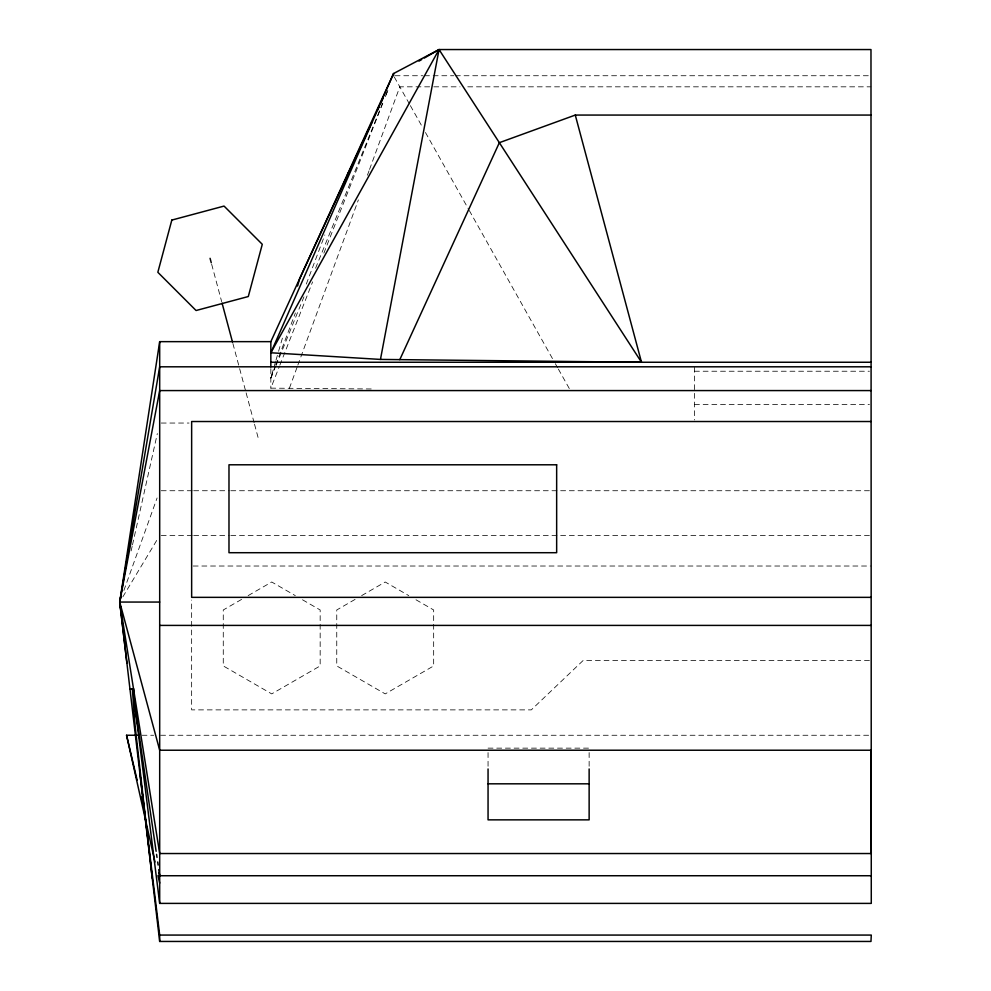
<?xml version="1.0" encoding="UTF-8"?>
<svg xmlns="http://www.w3.org/2000/svg" width="991" height="991" viewBox="0 0 991 991"><rect width="100%" height="100%" fill="white"/><g stroke="black" fill="none" stroke-linecap="round" stroke-linejoin="round"><path stroke-width="0.74" stroke-dasharray="4.96 3.72" d="M131.134 550.909L132.15 546.4M132.484 544.889L157.334 433.575M275.585 361.616L270.84 377.918L275.213 366.36M276.006 360.142L278.161 352.734M278.595 351.248L283.327 334.946M123.875 590.487L157.086 497.965M289.372 388.299L297.337 366.559M297.857 365.109L358.383 199.885M367.413 175.234L369.011 170.886M369.544 169.436L399.807 86.824L432.237 86.824M275.758 364.923L295.392 312.933M306.306 284.045L324.85 234.941M371.216 388.968L270.84 388.15L279.313 366.608M279.871 365.171L312.599 281.878M323.871 253.163L383.108 102.37M385.363 96.623L388.187 89.438L385.288 96.598M270.84 378.364L275.498 366.459M276.068 365.493L303.952 296.842M315.572 268.239L382.377 103.745M122.859 596.83L157.334 539.377M241.606 599.394L223.272 609.973L223.272 665.927L271.72 693.898L320.167 665.927L320.167 609.973L301.834 599.394M248.146 595.616L271.72 582.002L295.293 595.616M355.088 599.394L336.754 609.973L336.754 665.927L385.214 693.898L433.662 665.927L433.662 609.973L415.328 599.394M361.641 595.616L385.214 582.002L408.775 595.616M395.112 75.737L422.922 75.737M424.47 75.737L453.828 75.737M455.377 75.737L869.429 75.737M433.785 86.824L460.047 86.824M467.777 86.824L870.978 86.824M694.468 371.229L869.429 371.229M694.468 404.551L869.429 404.551M161.223 423.046L189.046 423.046M161.223 490.731L192.155 490.731M193.703 490.731L229.268 490.731M230.816 490.731L869.429 490.731M161.223 535.462L192.155 535.462M193.703 535.462L229.268 535.462M230.816 535.462L870.978 535.462M193.195 566.022L870.978 566.022M869.429 660.378L583.265 660.378L531.312 709.878L191.647 709.878L191.647 600.05M142.023 735.26L153.655 735.26M160.592 735.26L869.429 735.26M488.055 748.143L589.137 748.143M394.269 76.964L409.617 104.303M410.373 105.641L422.451 127.145M425.473 132.521L468.508 209.138M469.263 210.476L554.588 362.359M555.344 363.697L557.611 367.735M558.367 369.073L569.689 389.24M211.665 264.287L221.674 301.66M232.897 343.518L245.718 391.358M246.115 392.857L254.13 422.761M254.526 424.247L258.527 439.199M694.468 367.314L694.468 419.973M589.137 752.603L589.137 767.666M488.055 752.603L488.055 767.666M270.84 368.652L270.84 388.15"/><path stroke-width="1.49" d="M133.562 688.72L134.937 706.298L159.687 903.396L871.275 903.396L870.978 49.55L439.05 49.55L393.576 73.532L270.84 341.647L159.687 341.647L119.725 602.057L159.687 941.45L870.978 941.45L871.275 935.07L159.687 935.07L139.706 771.754M393.576 75.737L393.576 73.532L270.84 352.771L380.457 359.423L439.05 49.55L424.346 58.023M121.398 594.526L119.725 602.057L126.898 663.041M297.535 286.052L299.678 278.644L372.232 121.509M343.939 184.388L345.574 180.065M346.664 177.166L348.299 172.843M399.807 359.634L499.353 142.679L575.275 115.067L870.978 115.067M377.398 110.41L379.342 106.26M380.631 103.485L383.22 97.936M270.84 352.771L439.05 49.55L641.499 362.248L380.457 359.423M418.995 61.108L421.671 59.559M270.84 362.248L870.978 362.248M870.978 366.806L159.687 366.806L119.725 602.057L122.388 620.341M870.978 390.578L159.687 390.578L119.725 602.057L159.687 853.536L871.275 853.536L870.978 750.224L159.687 750.224L119.725 602.057L159.687 602.057M870.978 421.522L191.647 421.522L191.647 597.35L870.978 597.35M159.687 625.408L870.978 625.408M129.945 688.906L133.525 688.906M154.955 861.984L126.551 735.26L138.926 735.26M488.055 783.819L589.137 783.819M158.981 872.749L159.687 875.734L870.978 875.734M575.275 115.067L641.499 362.248M210.067 258.304L211.269 262.788M222.083 303.159L232.489 342.019M126.551 735.26L137.117 780.09M140.995 796.529L142.06 801.013M157.99 875.561L159.687 883.105M122.834 623.401L123.28 626.448M134.937 706.298L156.12 851.306M156.566 854.366L157.012 857.413M157.68 861.997L158.126 865.044M158.795 869.627L159.687 875.734M152.255 878.311L135.185 726.638L132.348 688.906M589.137 768.954L589.137 819.854L488.055 819.854L488.055 768.954M270.84 341.647L270.84 366.806M159.687 341.647L159.687 903.396M159.687 935.07L159.687 941.45M171.827 220.076L157.842 272.29L196.069 310.517L248.295 296.532L262.281 244.306L224.053 206.078L171.827 220.076M556.657 464.791L228.983 464.791L228.983 552.705L556.657 552.705L556.657 464.791"/></g></svg>
